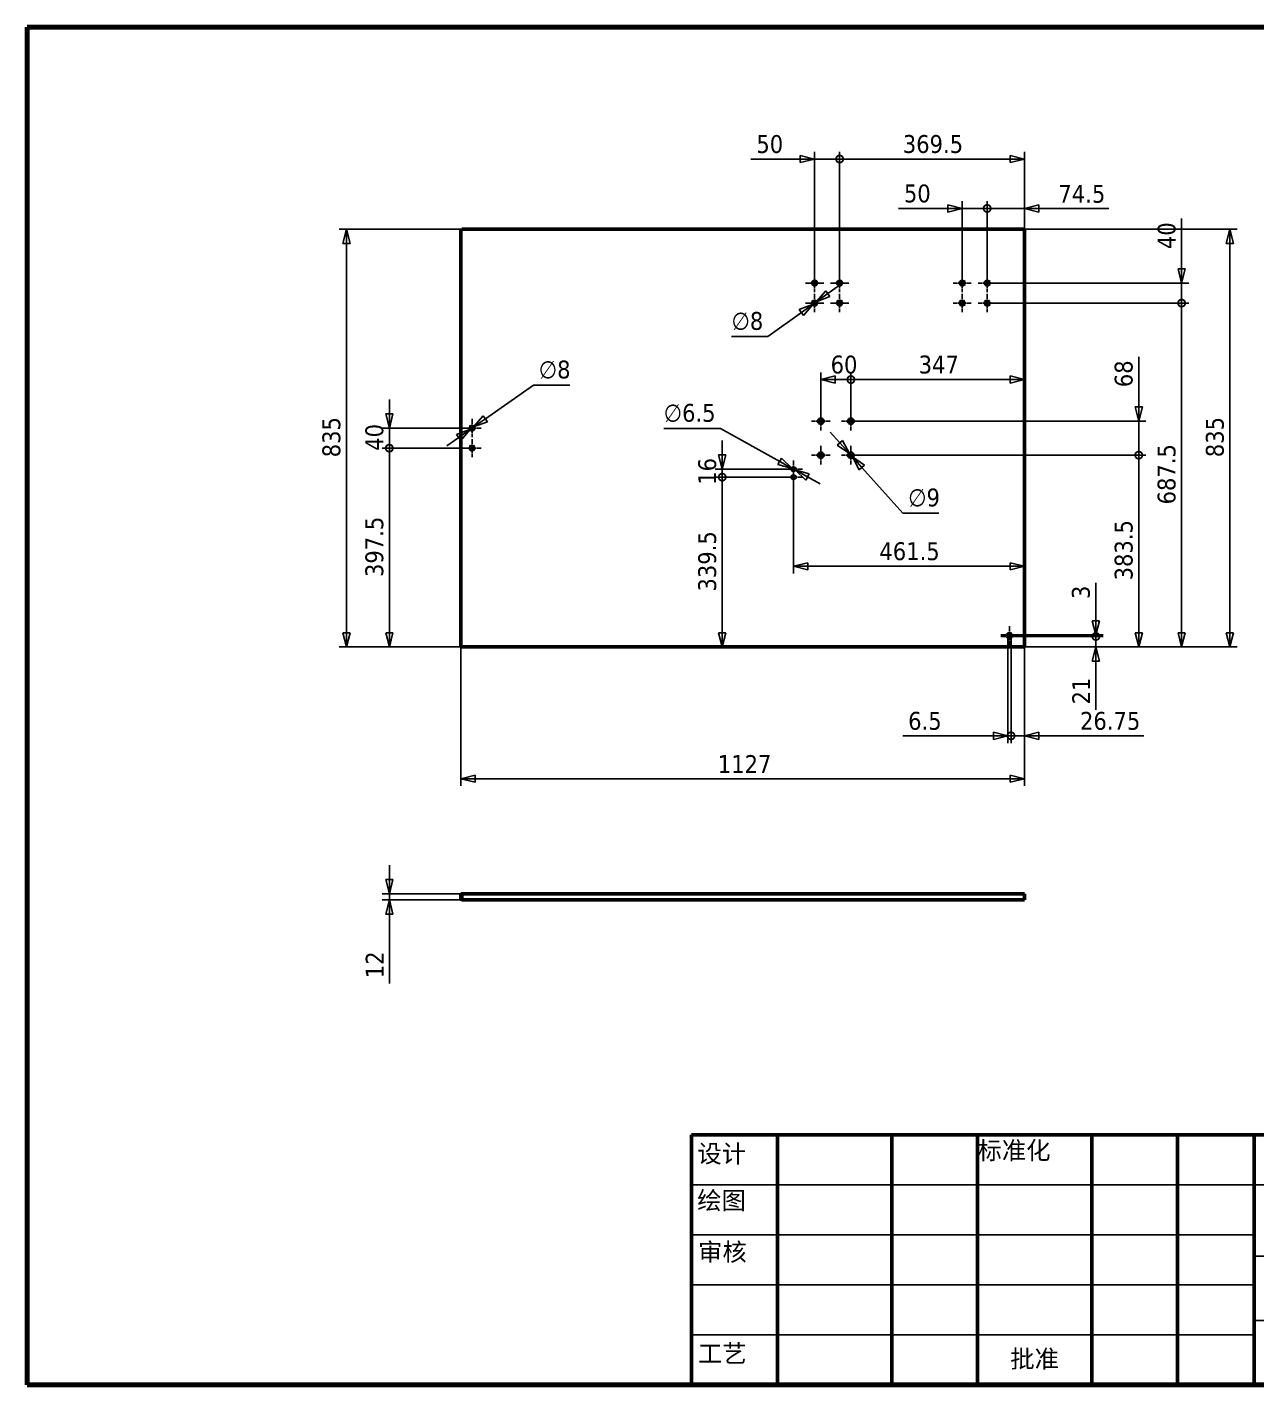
# Model space of a CAD drawing. Header units: millimetres. Extents: x 143 to 4100, y 143 to 2857.
# Drawn here: x 143 to 2601, y 143 to 2857 of the extents above; entities that cross this region are included whole.
import ezdxf
from ezdxf.enums import TextEntityAlignment as Align

# ---------------------------------------------------------------- set-up
doc = ezdxf.new("R2010")
doc.units = ezdxf.units.MM
doc.header["$LTSCALE"] = 14.285714
doc.linetypes.add('CHAIN', pattern=[0.3543, 0.2362, -0.0295, 0.0591, -0.0295])
for name, color, linetype, lineweight in [('中心标记 (ISO)', 1, 'Continuous', 25), ('中心线 (ISO)', 1, 'Continuous', 25), ('可见 (ISO)', 7, 'Continuous', 50), ('图框 (ISO)', 7, 'Continuous', 70), ('尺寸 (ISO)', 5, 'Continuous', 25), ('标题 (ISO)', 7, 'Continuous', 50)]:
    doc.layers.add(name, color=color, linetype=linetype, lineweight=lineweight)
doc.styles.add('文本样式19', font='tahoma.ttf')
doc.styles.add('文本样式91', font='tahoma.ttf')
doc.styles.add('注释文本 (ISO)', font='tahoma.ttf')
doc.dimstyles.new('默认 (GB)', dxfattribs={"dimscale": 14.285714, "dimtxt": 2.5, "dimasz": 2, "dimexe": 1, "dimexo": 0, "dimgap": 0.75, "dimtad": 1, "dimtoh": 1, "dimrnd": 1e-08, "dimdsep": 46, "dimtxsty": '注释文本 (ISO)', "dimblk": 'Filled-1', "dimcen": 0.09, "dimdle": 10, "dimclrd": 256, "dimclre": 256, "dimclrt": 256, "dimaunit": 1, "dimazin": 2, "dimtfac": 0.8, "dimtdec": 3, "dimtmove": 0, "dimatfit": 3, "dimldrblk": 'Filled-2', "dimfxl": 0, "dimtolj": 1, "dimtzin": 0, "dimlwd": -1, "dimlwe": -1, "dimarcsym": 0})

# ---------------------------------------------------------------- blocks, each defined once
blk = doc.blocks.new('图框 A3-A4')
at = {"layer": '图框 (ISO)'}
for p, q in [((287, 200), (10, 200)), ((10, 200), (10, 10)), ((10, 10), (287, 10))]:
    blk.add_line(p, q, dxfattribs=at)
blk = doc.blocks.new('标题栏 GB1')
at = {"layer": '标题 (ISO)'}
for p, q in [((194.57, 65.23), (194.57, 72.23)), ((194.57, 72.23), (378.57, 72.23)), ((206.57, 65.23), (206.57, 72.23)), ((222.57, 65.23), (222.57, 72.23)), ((234.57, 65.23), (234.57, 72.23)), ((250.57, 65.23), (250.57, 72.23)), ((262.57, 65.23), (262.57, 72.23)), ((273.31, 65.23), (273.31, 72.23)), ((194.57, 37.23), (194.57, 65.23)), ((206.57, 37.23), (206.57, 65.23)), ((222.57, 44.23), (222.57, 65.23)), ((234.57, 37.23), (234.57, 65.23)), ((250.57, 37.23), (250.57, 65.23)), ((262.57, 37.23), (262.57, 65.23)), ((273.31, 65.23), (273.31, 37.23)), ((222.57, 44.23), (222.57, 37.23)), ((378.57, 37.23), (194.57, 37.23))]:
    blk.add_line(p, q, dxfattribs=at)
at = {"layer": '标题 (ISO)', "lineweight": 25}
for p, q in [((194.57, 65.23), (273.31, 65.23)), ((273.31, 65.23), (378.57, 65.23)), ((194.57, 58.23), (273.31, 58.23)), ((332.57, 55.23), (273.31, 55.23)), ((194.57, 51.23), (273.31, 51.23)), ((273.31, 46.23), (378.57, 46.23)), ((194.57, 44.23), (273.31, 44.23))]:
    blk.add_line(p, q, dxfattribs=at)
at = {"layer": '标题 (ISO)', "char_height": 2.5, "style": '注释文本 (ISO)'}
for s, insert, attachment_point in [('\\fTahoma|b0|i0;设计', (195.38, 70.83), 1), ('\\fTahoma|b0|i0;标准化', (234.57, 71.28), 1), ('\\fTahoma|b0|i0;绘图', (195.35, 64.28), 1), ('\\fTahoma|b0|i0;审核', (195.48, 57.07), 1), ('\\fTahoma|b0|i0;批准', (242.57, 40.73), 5)]:
    blk.add_mtext(s, dxfattribs=dict(at, insert=insert, attachment_point=attachment_point))
at = {"layer": '标题 (ISO)', "insert": (195.45, 42.85), "char_height": 2.5, "width": 6.876, "attachment_point": 1, "style": '注释文本 (ISO)'}
blk.add_mtext('\\fTahoma|b0|i0;工艺', dxfattribs=at)
at = {"layer": '标题 (ISO)'}
for tag, p, height, style in [('材料_001', (293.88, 57.13), 2.5, '注释文本 (ISO)'), ('零件代号_001', (306.55, 38.24), 2, '文本样式91'), ('描述_001', (333.1, 38.7), 2, '文本样式91')]:
    blk.add_attdef(tag, p, '', height=height, dxfattribs=dict(at, style=style))
at = {"layer": '标题 (ISO)', "style": '文本样式91'}
blk.add_attdef('热处理', text='', height=2, dxfattribs=at).set_placement((318.2, 50.63), align=Align.TOP_LEFT)
at = {"layer": '标题 (ISO)', "style": '文本样式19'}
for tag, p in [('工程核准人', (256.57, 40.73)), ('工程批准日期', (267.94, 40.73))]:
    blk.add_attdef(tag, text='', height=1, dxfattribs=at).set_placement(p, align=Align.MIDDLE_CENTER)
blk = doc.blocks.new('Filled-1')
at = {"color": 0}
for p, q in [((0, 0), (-1, 0.25)), ((-1, 0.25), (-1, -0.25)), ((-1, 0), (0, 0)), ((-1, -0.25), (0, 0))]:
    blk.add_line(p, q, dxfattribs=at)
at = {"color": 0, "flags": 128}
blk.add_lwpolyline([(-1, -0.25), (0, 0)], dxfattribs=at)
at = {"color": 0}
blk.add_solid([(-1, -0.25), (0, 0), (-1, 0.25), (-1, -0.25)], dxfattribs=at)
blk = doc.blocks.new('*D7')
at = {"layer": 'Defpoints', "color": 0}
for p in [(1012.2, 2453), (781.3, 1618), (1012.2, 1618)]:
    blk.add_point(p, dxfattribs=at)
at = {"layer": '尺寸 (ISO)'}
for p, q in [((1012.2, 2453), (767, 2453)), ((781.3, 2424.4), (781.3, 1646.6)), ((1012.2, 1618), (767, 1618))]:
    blk.add_line(p, q, dxfattribs=at)
at = {"layer": '尺寸 (ISO)', "xscale": 28.57142857142857, "yscale": 28.57142857142857, "zscale": 28.57142857142857}
for p, rotation in [((781.3, 2453), 90), ((781.3, 1618), 270)]:
    blk.add_blockref('Filled-1', p, dxfattribs=dict(at, rotation=rotation))
at = {"layer": '尺寸 (ISO)', "insert": (733.2, 1997.2), "char_height": 35.71, "attachment_point": 1, "rotation": 90, "style": '注释文本 (ISO)'}
blk.add_mtext('\\A1;835', dxfattribs=at)
blk = doc.blocks.new('Filled-2')
at = {"color": 0}
for p, q in [((0, 0), (-1, 0.125)), ((-1, 0.125), (-1, -0.125)), ((-1, 0), (0, 0)), ((-1, -0.125), (0, 0))]:
    blk.add_line(p, q, dxfattribs=at)
at = {"color": 0, "flags": 128}
blk.add_lwpolyline([(-1, -0.125), (0, 0)], dxfattribs=at)
at = {"color": 0}
blk.add_solid([(-1, -0.125), (0, 0), (-1, 0.125), (-1, -0.125)], dxfattribs=at)
blk = doc.blocks.new('*D8')
at = {"layer": 'Defpoints', "color": 0}
for p in [(1009.8, 1620.4), (2136.8, 1620.4), (2136.8, 1354.6)]:
    blk.add_point(p, dxfattribs=at)
at = {"layer": '尺寸 (ISO)'}
for p, q in [((1009.8, 1620.4), (1009.8, 1340.3)), ((2136.8, 1620.4), (2136.8, 1340.3)), ((1038.4, 1354.6), (2108.3, 1354.6))]:
    blk.add_line(p, q, dxfattribs=at)
at = {"layer": '尺寸 (ISO)', "xscale": 28.57142857142857, "yscale": 28.57142857142857, "zscale": 28.57142857142857, "rotation": 180}
blk.add_blockref('Filled-1', (1009.8, 1354.6), dxfattribs=at)
at = {"layer": '尺寸 (ISO)', "xscale": 28.57142857142857, "yscale": 28.57142857142857, "zscale": 28.57142857142857}
blk.add_blockref('Filled-1', (2136.8, 1354.6), dxfattribs=at)
at = {"layer": '尺寸 (ISO)', "insert": (1523.7, 1401.8), "char_height": 35.71, "attachment_point": 1, "style": '注释文本 (ISO)'}
blk.add_mtext('\\A1;1127', dxfattribs=at)
blk = doc.blocks.new('*D9')
at = {"layer": 'Defpoints', "color": 0}
for p in [(1011.9, 1124.3), (867, 1112.3), (1012.2, 1112.3)]:
    blk.add_point(p, dxfattribs=at)
at = {"layer": '尺寸 (ISO)'}
for p, q in [((867, 1152.9), (867, 1181.5)), ((1011.9, 1124.3), (852.7, 1124.3)), ((867, 1124.3), (867, 1112.3)), ((1012.2, 1112.3), (852.7, 1112.3)), ((867, 1083.8), (867, 945))]:
    blk.add_line(p, q, dxfattribs=at)
at = {"layer": '尺寸 (ISO)', "xscale": 28.57142857142857, "yscale": 28.57142857142857, "zscale": 28.57142857142857}
for p, rotation in [((867, 1124.3), 270), ((867, 1112.3), 90)]:
    blk.add_blockref('Filled-1', p, dxfattribs=dict(at, rotation=rotation))
at = {"layer": '尺寸 (ISO)', "insert": (819.8, 955.8), "char_height": 35.71, "attachment_point": 1, "rotation": 90, "style": '注释文本 (ISO)'}
blk.add_mtext('\\A1;12', dxfattribs=at)
blk = doc.blocks.new('_DotSmall')
at = {"color": 0, "linetype": 'ByBlock', "const_width": 0.5}
blk.add_lwpolyline([(-0.0625, 0, 1), (0.0625, 0, 1)], format="xyb", close=True, dxfattribs=at)
blk = doc.blocks.new('*D10')
at = {"layer": 'Defpoints', "color": 0}
for p in [(867, 2015.5), (1032.3, 2015.5), (1012.2, 1618)]:
    blk.add_point(p, dxfattribs=at)
at = {"layer": '尺寸 (ISO)'}
for p, q in [((1032.3, 2015.5), (852.7, 2015.5)), ((867, 1646.6), (867, 2015.5)), ((1012.2, 1618), (852.7, 1618))]:
    blk.add_line(p, q, dxfattribs=at)
at = {"layer": '尺寸 (ISO)', "xscale": 28.57142857142857, "yscale": 28.57142857142857, "zscale": 28.57142857142857}
for name, p, rotation in [('_DotSmall', (867, 2015.5), 90), ('Filled-1', (867, 1618), 270)]:
    blk.add_blockref(name, p, dxfattribs=dict(at, rotation=rotation))
at = {"layer": '尺寸 (ISO)', "insert": (819.1, 1757.8), "char_height": 35.71, "attachment_point": 1, "rotation": 90, "style": '注释文本 (ISO)'}
blk.add_mtext('\\A1;397.5', dxfattribs=at)
blk = doc.blocks.new('*D12')
at = {"layer": 'Defpoints', "color": 0}
for p in [(867, 2055.5), (1032.3, 2055.5), (1032.3, 2015.5)]:
    blk.add_point(p, dxfattribs=at)
at = {"layer": '尺寸 (ISO)'}
for p, q in [((867, 2084.1), (867, 2112.6)), ((1032.3, 2055.5), (852.7, 2055.5)), ((867, 2015.5), (867, 2055.5)), ((1032.3, 2015.5), (852.7, 2015.5)), ((867, 2015.5), (867, 1986.9))]:
    blk.add_line(p, q, dxfattribs=at)
at = {"layer": '尺寸 (ISO)', "xscale": 28.57142857142857, "yscale": 28.57142857142857, "zscale": 28.57142857142857}
for name, p, rotation in [('Filled-1', (867, 2055.5), 270), ('_DotSmall', (867, 2015.5), 90)]:
    blk.add_blockref(name, p, dxfattribs=dict(at, rotation=rotation))
at = {"layer": '尺寸 (ISO)', "insert": (819.1, 2010.2), "char_height": 35.71, "attachment_point": 1, "rotation": 90, "style": '注释文本 (ISO)'}
blk.add_mtext('\\A1;40', dxfattribs=at)
blk = doc.blocks.new('*D13')
at = {"layer": 'Defpoints', "color": 0}
for p in [(2110.1, 1639), (2136.8, 1620.4), (2136.8, 1440.3)]:
    blk.add_point(p, dxfattribs=at)
at = {"layer": '尺寸 (ISO)'}
for p, q in [((2110.1, 1639), (2110.1, 1426)), ((2136.8, 1620.4), (2136.8, 1426)), ((2110.1, 1440.3), (2081.5, 1440.3)), ((2110.1, 1440.3), (2136.8, 1440.3)), ((2165.4, 1440.3), (2375.6, 1440.3))]:
    blk.add_line(p, q, dxfattribs=at)
at = {"layer": '尺寸 (ISO)', "xscale": 28.57142857142857, "yscale": 28.57142857142857, "zscale": 28.57142857142857}
blk.add_blockref('_DotSmall', (2110.1, 1440.3), dxfattribs=at)
at = {"layer": '尺寸 (ISO)', "xscale": 28.57142857142857, "yscale": 28.57142857142857, "zscale": 28.57142857142857, "rotation": 180}
blk.add_blockref('Filled-1', (2136.8, 1440.3), dxfattribs=at)
at = {"layer": '尺寸 (ISO)', "insert": (2247.9, 1488.2), "char_height": 35.71, "attachment_point": 1, "style": '注释文本 (ISO)'}
blk.add_mtext('\\A1;26.75', dxfattribs=at)
blk = doc.blocks.new('*D14')
at = {"layer": 'Defpoints', "color": 0}
for p in [(2103.6, 1639), (2110.1, 1639), (2110.1, 1440.3)]:
    blk.add_point(p, dxfattribs=at)
at = {"layer": '尺寸 (ISO)'}
for p, q in [((2103.6, 1639), (2103.6, 1426)), ((2110.1, 1639), (2110.1, 1426)), ((2075, 1440.3), (1893.6, 1440.3)), ((2110.1, 1440.3), (2103.6, 1440.3)), ((2110.1, 1440.3), (2167.2, 1440.3))]:
    blk.add_line(p, q, dxfattribs=at)
at = {"layer": '尺寸 (ISO)', "xscale": 28.57142857142857, "yscale": 28.57142857142857, "zscale": 28.57142857142857}
blk.add_blockref('Filled-1', (2103.6, 1440.3), dxfattribs=at)
at = {"layer": '尺寸 (ISO)', "xscale": 28.57142857142857, "yscale": 28.57142857142857, "zscale": 28.57142857142857, "rotation": 180}
blk.add_blockref('_DotSmall', (2110.1, 1440.3), dxfattribs=at)
at = {"layer": '尺寸 (ISO)', "insert": (1904.3, 1488.2), "char_height": 35.71, "attachment_point": 1, "style": '注释文本 (ISO)'}
blk.add_mtext('\\A1;6.5', dxfattribs=at)
blk = doc.blocks.new('*D15')
at = {"layer": 'Defpoints', "color": 0}
for p in [(2110.1, 1639), (2279.7, 1639), (2136.8, 1618)]:
    blk.add_point(p, dxfattribs=at)
at = {"layer": '尺寸 (ISO)'}
for p, q in [((2279.7, 1639), (2279.7, 1696.1)), ((2110.1, 1639), (2294, 1639)), ((2279.7, 1639), (2279.7, 1618)), ((2136.8, 1618), (2294, 1618)), ((2279.7, 1589.4), (2279.7, 1492.4))]:
    blk.add_line(p, q, dxfattribs=at)
at = {"layer": '尺寸 (ISO)', "xscale": 28.57142857142857, "yscale": 28.57142857142857, "zscale": 28.57142857142857}
for name, p, rotation in [('_DotSmall', (2279.7, 1639), 270), ('Filled-1', (2279.7, 1618), 90)]:
    blk.add_blockref(name, p, dxfattribs=dict(at, rotation=rotation))
at = {"layer": '尺寸 (ISO)', "insert": (2232.5, 1503.1), "char_height": 35.71, "attachment_point": 1, "rotation": 90, "style": '注释文本 (ISO)'}
blk.add_mtext('\\A1;21', dxfattribs=at)
blk = doc.blocks.new('*D16')
at = {"layer": 'Defpoints', "color": 0}
for p in [(2110.1, 1642), (2110.1, 1639), (2279.7, 1642)]:
    blk.add_point(p, dxfattribs=at)
at = {"layer": '尺寸 (ISO)'}
for p, q in [((2279.7, 1670.6), (2279.7, 1746.2)), ((2110.1, 1642), (2294, 1642)), ((2110.1, 1639), (2294, 1639)), ((2279.7, 1639), (2279.7, 1642)), ((2279.7, 1639), (2279.7, 1610.4))]:
    blk.add_line(p, q, dxfattribs=at)
at = {"layer": '尺寸 (ISO)', "xscale": 28.57142857142857, "yscale": 28.57142857142857, "zscale": 28.57142857142857}
for name, p, rotation in [('Filled-1', (2279.7, 1642), 270), ('_DotSmall', (2279.7, 1639), 90)]:
    blk.add_blockref(name, p, dxfattribs=dict(at, rotation=rotation))
at = {"layer": '尺寸 (ISO)', "insert": (2231.8, 1713.8), "char_height": 35.71, "attachment_point": 1, "rotation": 90, "style": '注释文本 (ISO)'}
blk.add_mtext('\\A1;3', dxfattribs=at)
blk = doc.blocks.new('*D17')
at = {"layer": 'Defpoints', "color": 0}
for p in [(1789.8, 2001.5), (2365.4, 2001.5), (2136.8, 1618)]:
    blk.add_point(p, dxfattribs=at)
at = {"layer": '尺寸 (ISO)'}
for p, q in [((1789.8, 2001.5), (2379.7, 2001.5)), ((2365.4, 1646.6), (2365.4, 2001.5)), ((2136.8, 1618), (2379.7, 1618))]:
    blk.add_line(p, q, dxfattribs=at)
at = {"layer": '尺寸 (ISO)', "xscale": 28.57142857142857, "yscale": 28.57142857142857, "zscale": 28.57142857142857}
for name, p, rotation in [('_DotSmall', (2365.4, 2001.5), 90), ('Filled-1', (2365.4, 1618), 270)]:
    blk.add_blockref(name, p, dxfattribs=dict(at, rotation=rotation))
at = {"layer": '尺寸 (ISO)', "insert": (2317.3, 1751.1), "char_height": 35.71, "attachment_point": 1, "rotation": 90, "style": '注释文本 (ISO)'}
blk.add_mtext('\\A1;383.5', dxfattribs=at)
blk = doc.blocks.new('*D18')
at = {"layer": 'Defpoints', "color": 0}
for p in [(1789.8, 2069.5), (2365.4, 2069.5), (1789.8, 2001.5)]:
    blk.add_point(p, dxfattribs=at)
at = {"layer": '尺寸 (ISO)'}
for p, q in [((2365.4, 2098.1), (2365.4, 2197.9)), ((1789.8, 2069.5), (2379.7, 2069.5)), ((2365.4, 2001.5), (2365.4, 2069.5)), ((1789.8, 2001.5), (2379.7, 2001.5)), ((2365.4, 2001.5), (2365.4, 1972.9))]:
    blk.add_line(p, q, dxfattribs=at)
at = {"layer": '尺寸 (ISO)', "xscale": 28.57142857142857, "yscale": 28.57142857142857, "zscale": 28.57142857142857}
for name, p, rotation in [('Filled-1', (2365.4, 2069.5), 270), ('_DotSmall', (2365.4, 2001.5), 90)]:
    blk.add_blockref(name, p, dxfattribs=dict(at, rotation=rotation))
at = {"layer": '尺寸 (ISO)', "insert": (2317.3, 2137.4), "char_height": 35.71, "attachment_point": 1, "rotation": 90, "style": '注释文本 (ISO)'}
blk.add_mtext('\\A1;68', dxfattribs=at)
blk = doc.blocks.new('*D19')
at = {"layer": 'Defpoints', "color": 0}
for p in [(2062.3, 2305.5), (2451.1, 2305.5), (2136.8, 1618)]:
    blk.add_point(p, dxfattribs=at)
at = {"layer": '尺寸 (ISO)'}
for p, q in [((2062.3, 2305.5), (2465.4, 2305.5)), ((2451.1, 1646.6), (2451.1, 2305.5)), ((2136.8, 1618), (2465.4, 1618))]:
    blk.add_line(p, q, dxfattribs=at)
at = {"layer": '尺寸 (ISO)', "xscale": 28.57142857142857, "yscale": 28.57142857142857, "zscale": 28.57142857142857}
for name, p, rotation in [('_DotSmall', (2451.1, 2305.5), 90), ('Filled-1', (2451.1, 1618), 270)]:
    blk.add_blockref(name, p, dxfattribs=dict(at, rotation=rotation))
at = {"layer": '尺寸 (ISO)', "insert": (2403.1, 1903), "char_height": 35.71, "attachment_point": 1, "rotation": 90, "style": '注释文本 (ISO)'}
blk.add_mtext('\\A1;687.5', dxfattribs=at)
blk = doc.blocks.new('*D20')
at = {"layer": 'Defpoints', "color": 0}
for p in [(2062.3, 2345.5), (2451.1, 2345.5), (2062.3, 2305.5)]:
    blk.add_point(p, dxfattribs=at)
at = {"layer": '尺寸 (ISO)'}
for p, q in [((2451.1, 2374.1), (2451.1, 2474.8)), ((2062.3, 2345.5), (2465.4, 2345.5)), ((2451.1, 2305.5), (2451.1, 2345.5)), ((2062.3, 2305.5), (2465.4, 2305.5)), ((2451.1, 2305.5), (2451.1, 2276.9))]:
    blk.add_line(p, q, dxfattribs=at)
at = {"layer": '尺寸 (ISO)', "xscale": 28.57142857142857, "yscale": 28.57142857142857, "zscale": 28.57142857142857}
for name, p, rotation in [('Filled-1', (2451.1, 2345.5), 270), ('_DotSmall', (2451.1, 2305.5), 90)]:
    blk.add_blockref(name, p, dxfattribs=dict(at, rotation=rotation))
at = {"layer": '尺寸 (ISO)', "insert": (2403.2, 2413.4), "char_height": 35.71, "attachment_point": 1, "rotation": 90, "style": '注释文本 (ISO)'}
blk.add_mtext('\\A1;40', dxfattribs=at)
blk = doc.blocks.new('*D21')
at = {"layer": 'Defpoints', "color": 0}
for p in [(2136.8, 2453), (2136.8, 1618), (2547.6, 1618)]:
    blk.add_point(p, dxfattribs=at)
at = {"layer": '尺寸 (ISO)'}
for p, q in [((2136.8, 2453), (2561.9, 2453)), ((2547.6, 2424.4), (2547.6, 1646.6)), ((2136.8, 1618), (2561.9, 1618))]:
    blk.add_line(p, q, dxfattribs=at)
at = {"layer": '尺寸 (ISO)', "xscale": 28.57142857142857, "yscale": 28.57142857142857, "zscale": 28.57142857142857}
for p, rotation in [((2547.6, 2453), 90), ((2547.6, 1618), 270)]:
    blk.add_blockref('Filled-1', p, dxfattribs=dict(at, rotation=rotation))
at = {"layer": '尺寸 (ISO)', "insert": (2499.6, 1997.4), "char_height": 35.71, "attachment_point": 1, "rotation": 90, "style": '注释文本 (ISO)'}
blk.add_mtext('\\A1;835', dxfattribs=at)
blk = doc.blocks.new('*D22')
at = {"layer": 'Defpoints', "color": 0}
for p in [(2062.3, 2494.7), (2012.3, 2345.5), (2062.3, 2345.5)]:
    blk.add_point(p, dxfattribs=at)
at = {"layer": '尺寸 (ISO)'}
for p, q in [((2012.3, 2345.5), (2012.3, 2509)), ((2062.3, 2345.5), (2062.3, 2509)), ((1983.8, 2494.7), (1885.1, 2494.7)), ((2062.3, 2494.7), (2012.3, 2494.7)), ((2062.3, 2494.7), (2119.5, 2494.7))]:
    blk.add_line(p, q, dxfattribs=at)
at = {"layer": '尺寸 (ISO)', "xscale": 28.57142857142857, "yscale": 28.57142857142857, "zscale": 28.57142857142857}
blk.add_blockref('Filled-1', (2012.3, 2494.7), dxfattribs=at)
at = {"layer": '尺寸 (ISO)', "xscale": 28.57142857142857, "yscale": 28.57142857142857, "zscale": 28.57142857142857, "rotation": 180}
blk.add_blockref('_DotSmall', (2062.3, 2494.7), dxfattribs=at)
at = {"layer": '尺寸 (ISO)', "insert": (1895.8, 2542.6), "char_height": 35.71, "attachment_point": 1, "style": '注释文本 (ISO)'}
blk.add_mtext('\\A1;50', dxfattribs=at)
blk = doc.blocks.new('*D23')
at = {"layer": 'Defpoints', "color": 0}
for p in [(2136.8, 2494.7), (2136.8, 2450.6), (2062.3, 2345.5)]:
    blk.add_point(p, dxfattribs=at)
at = {"layer": '尺寸 (ISO)'}
for p, q in [((2062.3, 2345.5), (2062.3, 2509)), ((2136.8, 2450.6), (2136.8, 2509)), ((2062.3, 2494.7), (2033.8, 2494.7)), ((2062.3, 2494.7), (2136.8, 2494.7)), ((2165.4, 2494.7), (2305.8, 2494.7))]:
    blk.add_line(p, q, dxfattribs=at)
at = {"layer": '尺寸 (ISO)', "xscale": 28.57142857142857, "yscale": 28.57142857142857, "zscale": 28.57142857142857}
blk.add_blockref('_DotSmall', (2062.3, 2494.7), dxfattribs=at)
at = {"layer": '尺寸 (ISO)', "xscale": 28.57142857142857, "yscale": 28.57142857142857, "zscale": 28.57142857142857, "rotation": 180}
blk.add_blockref('Filled-1', (2136.8, 2494.7), dxfattribs=at)
at = {"layer": '尺寸 (ISO)', "insert": (2204.7, 2541.9), "char_height": 35.71, "attachment_point": 1, "style": '注释文本 (ISO)'}
blk.add_mtext('\\A1;74.5', dxfattribs=at)
blk = doc.blocks.new('*D24')
at = {"layer": 'Defpoints', "color": 0}
for p in [(1767.3, 2593.5), (1717.3, 2345.5), (1767.3, 2345.5)]:
    blk.add_point(p, dxfattribs=at)
at = {"layer": '尺寸 (ISO)'}
for p, q in [((1717.3, 2345.5), (1717.3, 2607.7)), ((1767.3, 2345.5), (1767.3, 2607.7)), ((1688.8, 2593.5), (1590.1, 2593.5)), ((1767.3, 2593.5), (1717.3, 2593.5)), ((1767.3, 2593.5), (1824.5, 2593.5))]:
    blk.add_line(p, q, dxfattribs=at)
at = {"layer": '尺寸 (ISO)', "xscale": 28.57142857142857, "yscale": 28.57142857142857, "zscale": 28.57142857142857}
blk.add_blockref('Filled-1', (1717.3, 2593.5), dxfattribs=at)
at = {"layer": '尺寸 (ISO)', "xscale": 28.57142857142857, "yscale": 28.57142857142857, "zscale": 28.57142857142857, "rotation": 180}
blk.add_blockref('_DotSmall', (1767.3, 2593.5), dxfattribs=at)
at = {"layer": '尺寸 (ISO)', "insert": (1600.8, 2641.3), "char_height": 35.71, "attachment_point": 1, "style": '注释文本 (ISO)'}
blk.add_mtext('\\A1;50', dxfattribs=at)
blk = doc.blocks.new('*D25')
at = {"layer": 'Defpoints', "color": 0}
for p in [(2136.8, 2593.5), (2136.8, 2450.6), (1767.3, 2345.5)]:
    blk.add_point(p, dxfattribs=at)
at = {"layer": '尺寸 (ISO)'}
for p, q in [((1767.3, 2345.5), (1767.3, 2607.7)), ((2136.8, 2450.6), (2136.8, 2607.7)), ((1767.3, 2593.5), (2108.3, 2593.5))]:
    blk.add_line(p, q, dxfattribs=at)
at = {"layer": '尺寸 (ISO)', "xscale": 28.57142857142857, "yscale": 28.57142857142857, "zscale": 28.57142857142857, "rotation": 180}
blk.add_blockref('_DotSmall', (1767.3, 2593.5), dxfattribs=at)
at = {"layer": '尺寸 (ISO)', "xscale": 28.57142857142857, "yscale": 28.57142857142857, "zscale": 28.57142857142857}
blk.add_blockref('Filled-1', (2136.8, 2593.5), dxfattribs=at)
at = {"layer": '尺寸 (ISO)', "insert": (1893.6, 2641.4), "char_height": 35.71, "attachment_point": 1, "style": '注释文本 (ISO)'}
blk.add_mtext('\\A1;369.5', dxfattribs=at)
blk = doc.blocks.new('*D26')
at = {"layer": 'Defpoints', "color": 0}
for p in [(1789.8, 2152.6), (1729.8, 2069.5), (1789.8, 2069.5)]:
    blk.add_point(p, dxfattribs=at)
at = {"layer": '尺寸 (ISO)'}
for p, q in [((1729.8, 2069.5), (1729.8, 2166.9)), ((1758.4, 2152.6), (1789.8, 2152.6)), ((1789.8, 2069.5), (1789.8, 2166.9))]:
    blk.add_line(p, q, dxfattribs=at)
at = {"layer": '尺寸 (ISO)', "xscale": 28.57142857142857, "yscale": 28.57142857142857, "zscale": 28.57142857142857, "rotation": 180}
blk.add_blockref('Filled-1', (1729.8, 2152.6), dxfattribs=at)
at = {"layer": '尺寸 (ISO)', "xscale": 28.57142857142857, "yscale": 28.57142857142857, "zscale": 28.57142857142857}
blk.add_blockref('_DotSmall', (1789.8, 2152.6), dxfattribs=at)
at = {"layer": '尺寸 (ISO)', "insert": (1749.3, 2200.5), "char_height": 35.71, "attachment_point": 1, "style": '注释文本 (ISO)'}
blk.add_mtext('\\A1;60', dxfattribs=at)
blk = doc.blocks.new('*D27')
at = {"layer": 'Defpoints', "color": 0}
for p in [(2136.8, 2450.6), (2136.8, 2152.6), (1789.8, 2069.5)]:
    blk.add_point(p, dxfattribs=at)
at = {"layer": '尺寸 (ISO)'}
for p, q in [((1789.8, 2069.5), (1789.8, 2166.9)), ((1789.8, 2152.6), (2108.3, 2152.6))]:
    blk.add_line(p, q, dxfattribs=at)
at = {"layer": '尺寸 (ISO)', "xscale": 28.57142857142857, "yscale": 28.57142857142857, "zscale": 28.57142857142857, "rotation": 180}
blk.add_blockref('_DotSmall', (1789.8, 2152.6), dxfattribs=at)
at = {"layer": '尺寸 (ISO)', "xscale": 28.57142857142857, "yscale": 28.57142857142857, "zscale": 28.57142857142857}
blk.add_blockref('Filled-1', (2136.8, 2152.6), dxfattribs=at)
at = {"layer": '尺寸 (ISO)', "insert": (1925.3, 2200.5), "char_height": 35.71, "attachment_point": 1, "style": '注释文本 (ISO)'}
blk.add_mtext('\\A1;347', dxfattribs=at)
blk = doc.blocks.new('*D28')
at = {"layer": 'Defpoints', "color": 0}
for p in [(1675.3, 1957.5), (2136.8, 1841.5), (2136.8, 1779.4)]:
    blk.add_point(p, dxfattribs=at)
at = {"layer": '尺寸 (ISO)'}
for p, q in [((1675.3, 1957.5), (1675.3, 1765.1)), ((1703.9, 1779.4), (2108.3, 1779.4))]:
    blk.add_line(p, q, dxfattribs=at)
at = {"layer": '尺寸 (ISO)', "xscale": 28.57142857142857, "yscale": 28.57142857142857, "zscale": 28.57142857142857, "rotation": 180}
blk.add_blockref('Filled-1', (1675.3, 1779.4), dxfattribs=at)
at = {"layer": '尺寸 (ISO)', "xscale": 28.57142857142857, "yscale": 28.57142857142857, "zscale": 28.57142857142857}
blk.add_blockref('Filled-1', (2136.8, 1779.4), dxfattribs=at)
at = {"layer": '尺寸 (ISO)', "insert": (1846.8, 1827.3), "char_height": 35.71, "attachment_point": 1, "style": '注释文本 (ISO)'}
blk.add_mtext('\\A1;461.5', dxfattribs=at)
blk = doc.blocks.new('*D29')
at = {"layer": 'Defpoints', "color": 0}
for p in [(1532.5, 1957.5), (1675.3, 1957.5), (1012.2, 1618)]:
    blk.add_point(p, dxfattribs=at)
at = {"layer": '尺寸 (ISO)'}
for p, q in [((1675.3, 1957.5), (1518.2, 1957.5)), ((1532.5, 1646.6), (1532.5, 1957.5))]:
    blk.add_line(p, q, dxfattribs=at)
at = {"layer": '尺寸 (ISO)', "xscale": 28.57142857142857, "yscale": 28.57142857142857, "zscale": 28.57142857142857}
for name, p, rotation in [('_DotSmall', (1532.5, 1957.5), 90), ('Filled-1', (1532.5, 1618), 270)]:
    blk.add_blockref(name, p, dxfattribs=dict(at, rotation=rotation))
at = {"layer": '尺寸 (ISO)', "insert": (1484.6, 1728.8), "char_height": 35.71, "attachment_point": 1, "rotation": 90, "style": '注释文本 (ISO)'}
blk.add_mtext('\\A1;339.5', dxfattribs=at)
blk = doc.blocks.new('*D30')
at = {"layer": 'Defpoints', "color": 0}
for p in [(1532.5, 1973.5), (1675.3, 1973.5), (1675.3, 1957.5)]:
    blk.add_point(p, dxfattribs=at)
at = {"layer": '尺寸 (ISO)'}
for p, q in [((1532.5, 2002.1), (1532.5, 2030.6)), ((1675.3, 1973.5), (1518.2, 1973.5)), ((1675.3, 1957.5), (1518.2, 1957.5)), ((1532.5, 1957.5), (1532.5, 1973.5)), ((1532.5, 1957.5), (1532.5, 1928.9))]:
    blk.add_line(p, q, dxfattribs=at)
at = {"layer": '尺寸 (ISO)', "xscale": 28.57142857142857, "yscale": 28.57142857142857, "zscale": 28.57142857142857}
for name, p, rotation in [('Filled-1', (1532.5, 1973.5), 270), ('_DotSmall', (1532.5, 1957.5), 90)]:
    blk.add_blockref(name, p, dxfattribs=dict(at, rotation=rotation))
at = {"layer": '尺寸 (ISO)', "insert": (1484.6, 1942.2), "char_height": 35.71, "attachment_point": 1, "rotation": 90, "style": '注释文本 (ISO)'}
blk.add_mtext('\\A1;16', dxfattribs=at)
blk = doc.blocks.new('*D31')
at = {"layer": 'Defpoints', "color": 0}
for p in [(1672.5, 1975.1), (1678.2, 1971.9)]:
    blk.add_point(p, dxfattribs=at)
at = {"layer": '尺寸 (ISO)'}
for p, q in [((1529, 2054.7), (1415.6, 2054.7)), ((1647.5, 1988.9), (1529, 2054.7)), ((1678.2, 1971.9), (1672.5, 1975.1)), ((1703.2, 1958.1), (1728.1, 1944.2))]:
    blk.add_line(p, q, dxfattribs=at)
at = {"layer": '尺寸 (ISO)', "xscale": 28.57142857142857, "yscale": 28.57142857142857, "zscale": 28.57142857142857}
for p, rotation in [((1672.5, 1975.1), 330.9730263003186), ((1678.2, 1971.9), 150.9730263003186)]:
    blk.add_blockref('Filled-1', p, dxfattribs=dict(at, rotation=rotation))
at = {"layer": '尺寸 (ISO)', "insert": (1415.6, 2103.9), "char_height": 35.71, "attachment_point": 1, "style": '注释文本 (ISO)'}
blk.add_mtext('\\A1;∅6.5', dxfattribs=at)
blk = doc.blocks.new('*D32')
at = {"layer": 'Defpoints', "color": 0}
for p in [(1786.8, 2004.8), (1792.8, 1998.1)]:
    blk.add_point(p, dxfattribs=at)
at = {"layer": '尺寸 (ISO)'}
for p, q in [((1767.8, 2026.1), (1748.7, 2047.4)), ((1786.8, 2004.8), (1792.8, 1998.1)), ((1811.9, 1976.9), (1893.6, 1885.6)), ((1893.6, 1885.6), (1965.9, 1885.6))]:
    blk.add_line(p, q, dxfattribs=at)
at = {"layer": '尺寸 (ISO)', "xscale": 28.57142857142857, "yscale": 28.57142857142857, "zscale": 28.57142857142857}
for p, rotation in [((1786.8, 2004.8), 311.8597061509801), ((1792.8, 1998.1), 131.8597061509801)]:
    blk.add_blockref('Filled-1', p, dxfattribs=dict(at, rotation=rotation))
at = {"layer": '尺寸 (ISO)', "insert": (1904.4, 1934.8), "char_height": 35.71, "attachment_point": 1, "style": '注释文本 (ISO)'}
blk.add_mtext('\\A1;∅9', dxfattribs=at)
blk = doc.blocks.new('*D33')
at = {"layer": 'Defpoints', "color": 0}
for p in [(1720.6, 2307.8), (1714.1, 2303.2)]:
    blk.add_point(p, dxfattribs=at)
at = {"layer": '尺寸 (ISO)'}
for p, q in [((1743.8, 2324.5), (1767, 2341.1)), ((1720.6, 2307.8), (1714.1, 2303.2)), ((1690.8, 2286.5), (1623.8, 2238.5)), ((1623.8, 2238.5), (1551.2, 2238.5))]:
    blk.add_line(p, q, dxfattribs=at)
at = {"layer": '尺寸 (ISO)', "xscale": 28.57142857142857, "yscale": 28.57142857142857, "zscale": 28.57142857142857}
for p, rotation in [((1714.1, 2303.2), 35.59721440804599), ((1720.6, 2307.8), 215.597214408046)]:
    blk.add_blockref('Filled-1', p, dxfattribs=dict(at, rotation=rotation))
at = {"layer": '尺寸 (ISO)', "insert": (1551.2, 2287.7), "char_height": 35.71, "attachment_point": 1, "style": '注释文本 (ISO)'}
blk.add_mtext('\\A1;∅8', dxfattribs=at)
blk = doc.blocks.new('*D34')
at = {"layer": 'Defpoints', "color": 0}
for p in [(1029.1, 2053.2), (1035.6, 2057.8)]:
    blk.add_point(p, dxfattribs=at)
at = {"layer": '尺寸 (ISO)'}
for p, q in [((1059, 2074.2), (1155.1, 2141.5)), ((1155.1, 2141.5), (1227.6, 2141.5)), ((1005.7, 2036.8), (982.2, 2020.4)), ((1029.1, 2053.2), (1035.6, 2057.8))]:
    blk.add_line(p, q, dxfattribs=at)
at = {"layer": '尺寸 (ISO)', "xscale": 28.57142857142857, "yscale": 28.57142857142857, "zscale": 28.57142857142857}
for p, rotation in [((1035.6, 2057.8), 215.0047874328882), ((1029.1, 2053.2), 35.00478743288824)]:
    blk.add_blockref('Filled-1', p, dxfattribs=dict(at, rotation=rotation))
at = {"layer": '尺寸 (ISO)', "insert": (1165.8, 2190.6), "char_height": 35.71, "attachment_point": 1, "style": '注释文本 (ISO)'}
blk.add_mtext('\\A1;∅8', dxfattribs=at)

msp = doc.modelspace()

# ---------------------------------------------------------------- linework, layer by layer
at = {"layer": '中心标记 (ISO)', "linetype": 'CHAIN', "ltscale": 2.844591}
for p, q in [((1717.3297, 2363.7836), (1717.3297, 2327.2121)), ((1767.3297, 2363.7836), (1767.3297, 2327.2121)), ((2012.3297, 2363.7836), (2012.3297, 2327.2121)), ((2062.3297, 2363.7836), (2062.3297, 2327.2121)), ((1735.6154, 2345.4979), (1699.044, 2345.4979)), ((1785.6154, 2345.4979), (1749.044, 2345.4979)), ((2030.6154, 2345.4979), (1994.044, 2345.4979)), ((2080.6154, 2345.4979), (2044.044, 2345.4979)), ((1717.3297, 2323.7836), (1717.3297, 2287.2121)), ((1767.3297, 2323.7836), (1767.3297, 2287.2121)), ((2012.3297, 2323.7836), (2012.3297, 2287.2121)), ((2062.3297, 2323.7836), (2062.3297, 2287.2121)), ((1735.6154, 2305.4979), (1699.044, 2305.4979)), ((1785.6154, 2305.4979), (1749.044, 2305.4979)), ((2030.6154, 2305.4979), (1994.044, 2305.4979)), ((2080.6154, 2305.4979), (2044.044, 2305.4979)), ((1032.3297, 2073.7836), (1032.3297, 2037.2121)), ((1050.6154, 2055.4979), (1014.044, 2055.4979)), ((1050.6154, 2015.4979), (1014.044, 2015.4979)), ((1032.3297, 2033.7836), (1032.3297, 1997.2121))]:
    msp.add_line(p, q, dxfattribs=at)
at = {"layer": '中心标记 (ISO)', "linetype": 'CHAIN', "ltscale": 2.922375}
for p, q in [((1748.6154, 2069.4979), (1711.044, 2069.4979)), ((1729.8297, 2088.2836), (1729.8297, 2050.7121)), ((1808.6154, 2069.4979), (1771.044, 2069.4979)), ((1789.8297, 2088.2836), (1789.8297, 2050.7121)), ((1729.8297, 2020.2836), (1729.8297, 1982.7121)), ((1789.8297, 2020.2836), (1789.8297, 1982.7121)), ((1748.6154, 2001.4979), (1711.044, 2001.4979)), ((1808.6154, 2001.4979), (1771.044, 2001.4979))]:
    msp.add_line(p, q, dxfattribs=at)
at = {"layer": '中心标记 (ISO)', "linetype": 'CHAIN', "ltscale": 2.727914}
for p, q in [((1675.3297, 1991.0336), (1675.3297, 1955.9621)), ((1692.8654, 1973.4979), (1657.794, 1973.4979)), ((1692.8654, 1957.4979), (1657.794, 1957.4979)), ((1675.3297, 1975.0336), (1675.3297, 1939.9621)), ((2124.3654, 1641.9979), (2089.294, 1641.9979)), ((2124.3654, 1638.9979), (2089.294, 1638.9979))]:
    msp.add_line(p, q, dxfattribs=at)
at = {"layer": '中心线 (ISO)', "linetype": 'CHAIN', "ltscale": 2.961268}
msp.add_line((2106.8297, 1659.5336), (2106.8297, 1621.4621), dxfattribs=at)
at = {"layer": '可见 (ISO)'}
for p, q in [((1011.0297, 2450.9493), (1009.8297, 2450.9493)), ((1009.8297, 2450.9493), (1009.8297, 2450.5979)), ((1009.8297, 1620.3979), (1009.8297, 2450.5979)), ((1012.2297, 2450.5979), (1009.8297, 2450.5979)), ((1011.0297, 2450.5979), (1011.0297, 2450.9493)), ((1012.2297, 2452.9979), (1011.8782, 2452.9979)), ((1011.8782, 2451.7979), (1011.8782, 2452.9979)), ((1012.2297, 2451.7979), (1011.8782, 2451.7979)), ((1012.2297, 2452.9979), (2136.8297, 2452.9979)), ((1012.2297, 2452.9979), (1012.2297, 2450.5979)), ((2136.8297, 2450.5979), (2136.8297, 2452.9979)), ((2136.8297, 1620.3979), (2136.8297, 2450.5979)), ((2103.5797, 1638.9979), (2103.5797, 1641.9979)), ((2110.0797, 1641.9979), (2110.0797, 1638.9979)), ((1009.8297, 1620.3979), (1012.2297, 1620.3979)), ((1009.8297, 1620.3979), (1009.8297, 1620.0464)), ((1011.0297, 1620.0464), (1009.8297, 1620.0464)), ((1011.0297, 1620.3979), (1011.0297, 1620.0464)), ((1012.2297, 1619.1979), (1011.8782, 1619.1979)), ((1011.8782, 1619.1979), (1011.8782, 1617.9979)), ((1011.8782, 1617.9979), (1012.2297, 1617.9979)), ((1012.2297, 1620.3979), (1012.2297, 1617.9979)), ((2136.8297, 1617.9979), (1012.2297, 1617.9979)), ((2136.8297, 1617.9979), (2136.8297, 1620.3979)), ((1009.8297, 1124.3452), (1009.8297, 1114.7452)), ((1011.0297, 1124.3452), (1009.8297, 1124.3452)), ((1011.0297, 1114.7452), (1009.8297, 1114.7452)), ((1011.0297, 1114.7452), (1011.0297, 1124.3452)), ((1011.8782, 1114.7452), (1011.8782, 1124.3452)), ((1011.8782, 1124.3452), (2136.8297, 1124.3452)), ((1012.2297, 1114.7452), (1011.8782, 1114.7452)), ((1012.2297, 1114.7452), (1012.2297, 1112.3452)), ((2136.8297, 1124.3452), (2136.8297, 1114.7452)), ((2136.8297, 1112.3452), (2136.8297, 1114.7452)), ((2136.8297, 1112.3452), (1012.2297, 1112.3452))]:
    msp.add_line(p, q, dxfattribs=at)
for centre, radius in [((1717.3297, 2345.4979), 4), ((1767.3297, 2345.4979), 4), ((2012.3297, 2345.4979), 4), ((2062.3297, 2345.4979), 4), ((1717.3297, 2305.4979), 4), ((1767.3297, 2305.4979), 4), ((2012.3297, 2305.4979), 4), ((2062.3297, 2305.4979), 4), ((1729.8297, 2069.4979), 4.5), ((1789.8297, 2069.4979), 4.5), ((1032.3297, 2055.4979), 4), ((1032.3297, 2015.4979), 4), ((1729.8297, 2001.4979), 4.5), ((1789.8297, 2001.4979), 4.5), ((1675.3297, 1973.4979), 3.25), ((1675.3297, 1957.4979), 3.25)]:
    msp.add_circle(centre, radius, dxfattribs=at)
for centre, radius, start, end in [((2106.8297, 1641.9979), 3.25, 0, 180), ((2106.8297, 1638.9979), 3.25, 180, 0), ((1012.2297, 1114.7452), 2.4, 180, 270), ((1012.2297, 1114.7452), 1.2, 180, 270)]:
    msp.add_arc(centre, radius, start, end, dxfattribs=at)

# ---------------------------------------------------------------- block references
at = {"xscale": 14.28571428571428, "yscale": 14.28571428571428, "zscale": 14.28571428571428}
for name, p in [('图框 A3-A4', (0, 0)), ('标题栏 GB1', (-1308.1591, -388.9315))]:
    msp.add_blockref(name, p, dxfattribs=at)

# ---------------------------------------------------------------- dimensions: what is measured, and where the dimension line sits
at = {"layer": '尺寸 (ISO)'}
for base, p1, p2, angle, override, picture, middle in [((1767.3297, 2593.455), (1717.3297, 2345.4979), (1767.3297, 2345.4979), 180, {"dimtoh": 0, "dimdec": 2, "dimblk1": 'Filled-1', "dimblk2": 'DotSmall', "dimsah": 1, "dimdle": 0, "dimtp": 0, "dimtm": 0, "dimtdec": 3, "dimtofl": 1, "dimatfit": 1}, '*D24', (1625.1394, 2593.455)), ((2136.8297, 2593.455), (1767.3297, 2345.4979), (2136.8297, 2450.5979), 180, {"dimtoh": 0, "dimdec": 2, "dimblk1": 'DotSmall', "dimblk2": 'Filled-1', "dimsah": 1, "dimdle": 0, "dimtp": 0, "dimtm": 0, "dimtdec": 3, "dimtofl": 0, "dimatfit": 1}, '*D25', (1952.2226, 2593.455)), ((2062.3297, 2494.7105), (2012.3297, 2345.4979), (2062.3297, 2345.4979), 180, {"dimtoh": 0, "dimdec": 2, "dimblk1": 'Filled-1', "dimblk2": 'DotSmall', "dimsah": 1, "dimdle": 0, "dimtp": 0, "dimtm": 0, "dimtdec": 3, "dimtofl": 1, "dimatfit": 1}, '*D22', (1920.1394, 2494.7105)), ((2136.8297, 2494.7105), (2062.3297, 2345.4979), (2136.8297, 2450.5979), 180, {"dimtoh": 0, "dimdec": 2, "dimblk1": 'DotSmall', "dimblk2": 'Filled-1', "dimsah": 1, "dimdle": 0, "dimtp": 0, "dimtm": 0, "dimtdec": 3, "dimtofl": 1, "dimatfit": 1}, '*D23', (2249.8754, 2494.7105)), ((2451.1154, 2345.4979), (2062.3297, 2305.4979), (2062.3297, 2345.4979), 90, {"dimtoh": 0, "dimdec": 2, "dimblk1": 'DotSmall', "dimblk2": 'Filled-1', "dimsah": 1, "dimdle": 0, "dimtp": 0, "dimtm": 0, "dimtdec": 3, "dimtofl": 1, "dimatfit": 1}, '*D20', (2451.1154, 2438.6956)), ((781.2583, 1617.9979), (1012.2297, 2452.9979), (1012.2297, 1617.9979), 270, {"dimtoh": 0, "dimdec": 2, "dimtp": 0, "dimtm": 0, "dimtdec": 3, "dimtofl": 0, "dimatfit": 1}, '*D7', (781.2583, 2035.2121)), ((2136.8297, 2152.6001), (1789.8297, 2069.4979), (2136.8297, 2450.5979), 180, {"dimtoh": 0, "dimdec": 2, "dimblk1": 'DotSmall', "dimblk2": 'Filled-1', "dimsah": 1, "dimdle": 0, "dimse2": 1, "dimtp": 0, "dimtm": 0, "dimtdec": 3, "dimtofl": 0, "dimatfit": 1}, '*D27', (1963.4726, 2152.6001)), ((2547.6339, 1617.9979), (2136.8297, 2452.9979), (2136.8297, 1617.9979), 270, {"dimtoh": 0, "dimdec": 2, "dimtp": 0, "dimtm": 0, "dimtdec": 3, "dimtofl": 0, "dimatfit": 1}, '*D21', (2547.6339, 2035.4979)), ((2451.1154, 2305.4979), (2136.8297, 1617.9979), (2062.3297, 2305.4979), 90, {"dimtoh": 0, "dimdec": 2, "dimblk1": 'Filled-1', "dimblk2": 'DotSmall', "dimsah": 1, "dimdle": 0, "dimtp": 0, "dimtm": 0, "dimtdec": 3, "dimtofl": 0, "dimatfit": 1}, '*D19', (2451.1154, 1961.7479)), ((1789.8297, 2152.6001), (1729.8297, 2069.4979), (1789.8297, 2069.4979), 180, {"dimtoh": 0, "dimdec": 2, "dimblk1": 'Filled-1', "dimblk2": 'DotSmall', "dimsah": 1, "dimdle": 0, "dimtp": 0, "dimtm": 0, "dimtdec": 3, "dimtofl": 1, "dimatfit": 1}, '*D26', (1774.1154, 2152.6001)), ((2365.4011, 2069.4979), (1789.8297, 2001.4979), (1789.8297, 2069.4979), 90, {"dimtoh": 0, "dimdec": 2, "dimblk1": 'DotSmall', "dimblk2": 'Filled-1', "dimsah": 1, "dimdle": 0, "dimtp": 0, "dimtm": 0, "dimtdec": 3, "dimtofl": 1, "dimatfit": 1}, '*D18', (2365.4011, 2162.2639)), ((866.9726, 2055.4979), (1032.3297, 2015.4979), (1032.3297, 2055.4979), 90, {"dimtoh": 0, "dimdec": 2, "dimblk1": 'DotSmall', "dimblk2": 'Filled-1', "dimsah": 1, "dimdle": 0, "dimtp": 0, "dimtm": 0, "dimtdec": 3, "dimtofl": 1, "dimatfit": 1}, '*D12', (866.9726, 2035.4979)), ((866.9726, 2015.4979), (1012.2297, 1617.9979), (1032.3297, 2015.4979), 90, {"dimtoh": 0, "dimdec": 2, "dimblk1": 'Filled-1', "dimblk2": 'DotSmall', "dimsah": 1, "dimdle": 0, "dimtp": 0, "dimtm": 0, "dimtdec": 3, "dimtofl": 0, "dimatfit": 1}, '*D10', (866.9726, 1816.4621)), ((1532.4726, 1973.4979), (1675.3297, 1957.4979), (1675.3297, 1973.4979), 90, {"dimtoh": 0, "dimdec": 2, "dimblk1": 'DotSmall', "dimblk2": 'Filled-1', "dimsah": 1, "dimdle": 0, "dimtp": 0, "dimtm": 0, "dimtdec": 3, "dimtofl": 1, "dimatfit": 1}, '*D30', (1532.4726, 1965.4979)), ((2365.4011, 2001.4979), (2136.8297, 1617.9979), (1789.8297, 2001.4979), 90, {"dimtoh": 0, "dimdec": 2, "dimblk1": 'Filled-1', "dimblk2": 'DotSmall', "dimsah": 1, "dimdle": 0, "dimtp": 0, "dimtm": 0, "dimtdec": 3, "dimtofl": 0, "dimatfit": 1}, '*D17', (2365.4011, 1809.7479)), ((1532.4726, 1957.4979), (1012.2297, 1617.9979), (1675.3297, 1957.4979), 90, {"dimtoh": 0, "dimdec": 2, "dimblk1": 'Filled-1', "dimblk2": 'DotSmall', "dimsah": 1, "dimdle": 0, "dimse1": 1, "dimtp": 0, "dimtm": 0, "dimtdec": 3, "dimtofl": 0, "dimatfit": 1}, '*D29', (1532.4726, 1787.4621)), ((2279.6869, 1641.9979), (2110.0797, 1638.9979), (2110.0797, 1641.9979), 90, {"dimtoh": 0, "dimdec": 2, "dimblk1": 'DotSmall', "dimblk2": 'Filled-1', "dimsah": 1, "dimdle": 0, "dimtp": 0, "dimtm": 0, "dimtdec": 3, "dimtofl": 1, "dimatfit": 1}, '*D16', (2279.6869, 1724.676)), ((2279.6869, 1638.9979), (2136.8297, 1617.9979), (2110.0797, 1638.9979), 90, {"dimtoh": 0, "dimdec": 2, "dimblk1": 'Filled-1', "dimblk2": 'DotSmall', "dimsah": 1, "dimdle": 0, "dimtp": 0, "dimtm": 0, "dimtdec": 3, "dimtofl": 1, "dimatfit": 1}, '*D15', (2279.6869, 1526.623)), ((2110.0797, 1440.3163), (2103.5797, 1638.9979), (2110.0797, 1638.9979), 180, {"dimtoh": 0, "dimdec": 2, "dimblk1": 'Filled-1', "dimblk2": 'DotSmall', "dimsah": 1, "dimdle": 0, "dimtp": 0, "dimtm": 0, "dimtdec": 3, "dimtofl": 1, "dimatfit": 1}, '*D14', (1936.2492, 1440.3163)), ((2136.8297, 1440.3163), (2110.0797, 1638.9979), (2136.8297, 1620.3979), 180, {"dimtoh": 0, "dimdec": 2, "dimblk1": 'DotSmall', "dimblk2": 'Filled-1', "dimsah": 1, "dimdle": 0, "dimtp": 0, "dimtm": 0, "dimtdec": 3, "dimtofl": 1, "dimatfit": 1}, '*D13', (2306.3681, 1440.3163)), ((866.9726, 1112.3452), (1011.8782, 1124.3452), (1012.2297, 1112.3452), 270, {"dimtoh": 0, "dimdec": 2, "dimtp": 0, "dimtm": 0, "dimtdec": 3, "dimtofl": 1, "dimatfit": 1}, '*D9', (866.9726, 978.7881))]:
    dim = msp.add_linear_dim(base=base, p1=p1, p2=p2, angle=angle, dimstyle='默认 (GB)', override=override, dxfattribs=at)
    dim.commit()
    dim.dimension.update_dxf_attribs({"geometry": picture, "text_midpoint": middle, "dimtype": 160})
for p1, p2, picture, middle in [((1720.5822, 2307.8262), (1714.0772, 2303.1695), '*D33', (1582.1435, 2238.5235)), ((1029.0533, 2053.2033), (1035.6061, 2057.7924), '*D34', (1196.7068, 2141.4632)), ((1678.1715, 1971.9209), (1672.4879, 1975.0748), '*D31', (1466.9699, 2054.6747)), ((1786.8268, 2004.8494), (1792.8326, 1998.1463), '*D32', (1935.1324, 1885.6394))]:
    dim = msp.add_diameter_dim_2p(p1=p1, p2=p2, dimstyle='默认 (GB)', override={"dimtih": 1, "dimdec": 2, "dimlfac": 1, "dimtp": 0, "dimtm": 0, "dimtdec": 3, "dimatfit": 2}, dxfattribs=at)
    dim.commit()
    dim.dimension.update_dxf_attribs({"geometry": picture, "text_midpoint": middle, "dimtype": 163})
for base, p1, p2, override, picture, middle in [((2136.8297, 1779.4259), (1675.3297, 1957.4979), (2136.8297, 1841.4942), {"dimtoh": 0, "dimdec": 2, "dimse2": 1, "dimtp": 0, "dimtm": 0, "dimtdec": 3, "dimtofl": 0, "dimatfit": 1}, '*D28', (1906.0797, 1779.4259)), ((2136.8297, 1354.6021), (1009.8297, 1620.3979), (2136.8297, 1620.3979), {"dimtoh": 0, "dimdec": 2, "dimtp": 0, "dimtm": 0, "dimtdec": 3, "dimtofl": 0, "dimatfit": 1}, '*D8', (1573.7583, 1354.6021))]:
    dim = msp.add_linear_dim(base=base, p1=p1, p2=p2, dimstyle='默认 (GB)', override=override, dxfattribs=at)
    dim.commit()
    dim.dimension.update_dxf_attribs({"geometry": picture, "text_midpoint": middle, "dimtype": 160})

doc.saveas('drawing.dxf')
